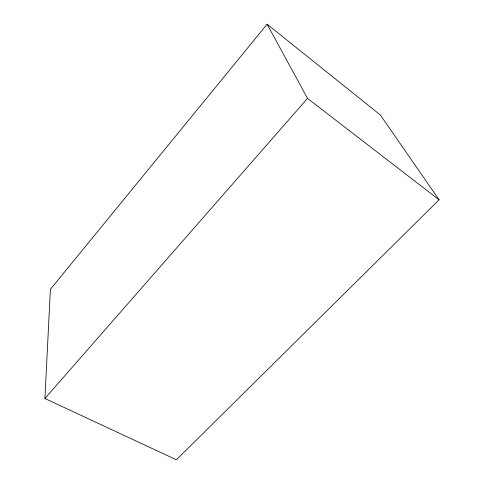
<?xml version="1.0" encoding="UTF-8"?>
<svg xmlns="http://www.w3.org/2000/svg" width="484" height="484" viewBox="0 0 484 484"><rect width="100%" height="100%" fill="white"/><g stroke="black" fill="none" stroke-linecap="round" stroke-linejoin="round"><path stroke-width="0.73" d="M44.915 398.501L50.396 289.341L267.108 24.2L380.412 115.041L439.085 199.819L176.388 459.8L44.915 398.501L307.515 98.397L267.108 24.2M307.515 98.397L439.085 199.819"/></g></svg>
